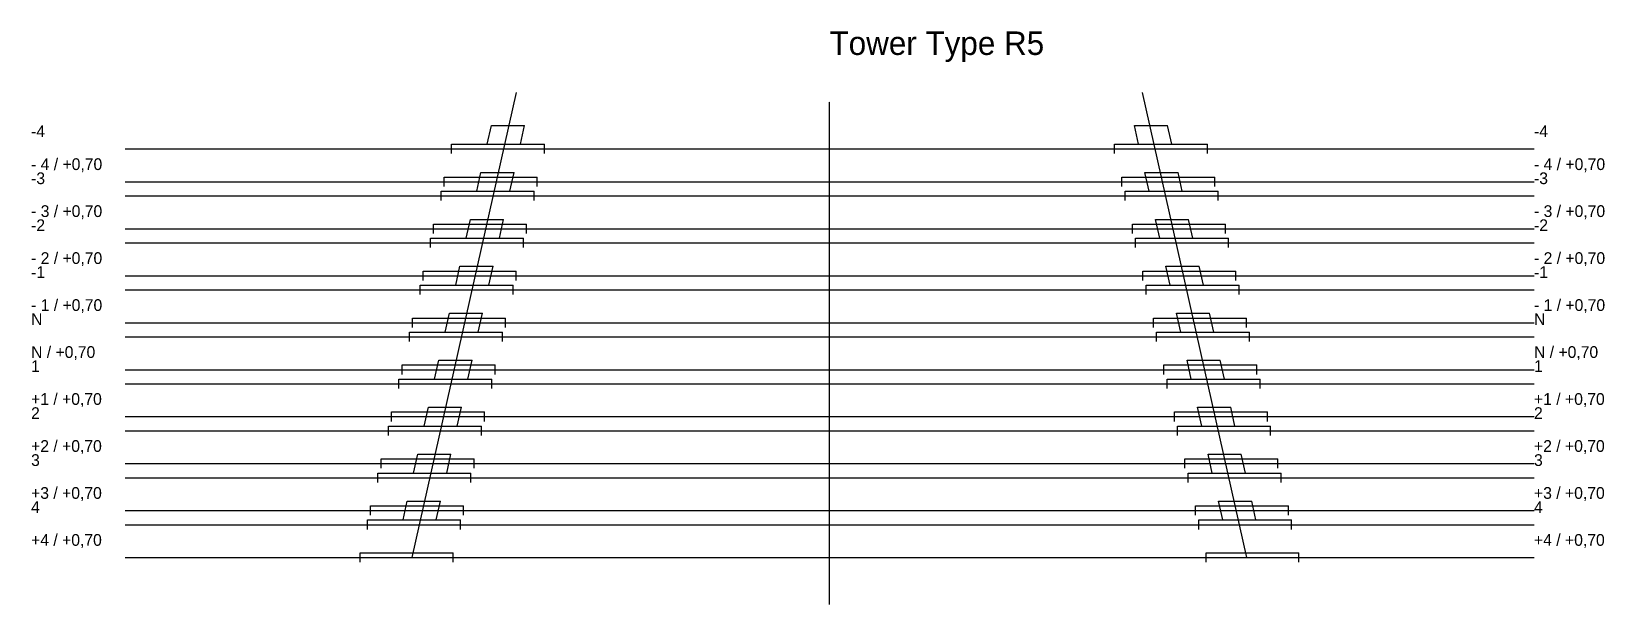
# Model space of a CAD drawing. Header units: metres. Extents: x -16992 to 16502, y -5700 to 6500.
import ezdxf

# ---------------------------------------------------------------- set-up
doc = ezdxf.new("R2010")
doc.units = ezdxf.units.M
doc.linetypes.add('CENTER', pattern=[5.08, 3.175, -0.635, 0.635, -0.635])
for name, color, linetype in [('ANGLED_LINES', 4, 'Continuous'), ('ANNOTATIONS', 2, 'Continuous'), ('BASE_VARIANTS', 7, 'Continuous'), ('CENTERLINE', 3, 'Continuous'), ('OFFSET_VARIANTS', 1, 'Continuous')]:
    doc.layers.add(name, color=color, linetype=linetype)

msp = doc.modelspace()

# ---------------------------------------------------------------- linework, layer by layer
at = {"layer": 'ANGLED_LINES'}
for p, q in [((-8883, -4700), (-6666, 5200)), ((8883, -4700), (6666, 5200))]:
    msp.add_line(p, q, dxfattribs=at)
at = {"layer": 'BASE_VARIANTS'}
for p, q in [((-7288, 4100), (-7198, 4500)), ((-7198, 4500), (-6492, 4500)), ((-6582, 4100), (-6492, 4500)), ((6582, 4100), (6492, 4500)), ((6492, 4500), (7198, 4500)), ((7288, 4100), (7198, 4500)), ((-8048, 3900), (-8048, 4100)), ((-8048, 4100), (-6068, 4100)), ((-6068, 3900), (-6068, 4100)), ((6068, 3900), (6068, 4100)), ((6068, 4100), (8048, 4100)), ((8048, 3900), (8048, 4100)), ((-15000, 4000), (15000, 4000)), ((-7512, 3100), (-7422, 3500)), ((-7422, 3500), (-6716, 3500)), ((-6806, 3100), (-6716, 3500)), ((6806, 3100), (6716, 3500)), ((6716, 3500), (7422, 3500)), ((7512, 3100), (7422, 3500)), ((-8272, 2900), (-8272, 3100)), ((-8272, 3100), (-6292, 3100)), ((-6292, 2900), (-6292, 3100)), ((6292, 2900), (6292, 3100)), ((6292, 3100), (8272, 3100)), ((8272, 2900), (8272, 3100)), ((-15000, 3000), (15000, 3000)), ((-7736, 2100), (-7646, 2500)), ((-7646, 2500), (-6940, 2500)), ((-7030, 2100), (-6940, 2500)), ((7030, 2100), (6940, 2500)), ((6940, 2500), (7646, 2500)), ((7736, 2100), (7646, 2500)), ((-8496, 1900), (-8496, 2100)), ((-8496, 2100), (-6516, 2100)), ((-6516, 1900), (-6516, 2100)), ((6516, 1900), (6516, 2100)), ((6516, 2100), (8496, 2100)), ((8496, 1900), (8496, 2100)), ((-15000, 2000), (15000, 2000)), ((-7960, 1100), (-7870, 1500)), ((-7870, 1500), (-7164, 1500)), ((-7254, 1100), (-7164, 1500)), ((7254, 1100), (7164, 1500)), ((7164, 1500), (7870, 1500)), ((7960, 1100), (7870, 1500)), ((-8719, 900), (-8719, 1100)), ((-8719, 1100), (-6739, 1100)), ((-6739, 900), (-6739, 1100)), ((6739, 900), (6739, 1100)), ((6739, 1100), (8719, 1100)), ((8719, 900), (8719, 1100)), ((-15000, 1000), (15000, 1000)), ((-8184, 100), (-8094, 500)), ((-8094, 500), (-7388, 500)), ((-7478, 100), (-7388, 500)), ((7478, 100), (7388, 500)), ((7388, 500), (8094, 500)), ((8184, 100), (8094, 500)), ((-15000, 0), (15000, 0)), ((-8944, -100), (-8944, 100)), ((-8944, 100), (-6964, 100)), ((-6964, -100), (-6964, 100)), ((6964, -100), (6964, 100)), ((6964, 100), (8944, 100)), ((8944, -100), (8944, 100)), ((-8408, -900), (-8318, -500)), ((-8318, -500), (-7612, -500)), ((-7702, -900), (-7612, -500)), ((7702, -900), (7612, -500)), ((7612, -500), (8318, -500)), ((8408, -900), (8318, -500)), ((-15000, -1000), (15000, -1000)), ((-9168, -1100), (-9168, -900)), ((-9168, -900), (-7188, -900)), ((-7188, -1100), (-7188, -900)), ((7188, -1100), (7188, -900)), ((7188, -900), (9168, -900)), ((9168, -1100), (9168, -900)), ((-8631, -1900), (-8542, -1500)), ((-8542, -1500), (-7836, -1500)), ((-7925, -1900), (-7836, -1500)), ((7925, -1900), (7836, -1500)), ((7836, -1500), (8542, -1500)), ((8631, -1900), (8542, -1500)), ((-15000, -2000), (15000, -2000)), ((-9392, -2100), (-9392, -1900)), ((-9392, -1900), (-7412, -1900)), ((-7412, -2100), (-7412, -1900)), ((7412, -2100), (7412, -1900)), ((7412, -1900), (9392, -1900)), ((9392, -2100), (9392, -1900)), ((-8855, -2900), (-8766, -2500)), ((-8766, -2500), (-8060, -2500)), ((-8149, -2900), (-8060, -2500)), ((8149, -2900), (8060, -2500)), ((8060, -2500), (8766, -2500)), ((8855, -2900), (8766, -2500)), ((-15000, -3000), (15000, -3000)), ((-9616, -3100), (-9616, -2900)), ((-9616, -2900), (-7636, -2900)), ((-7636, -3100), (-7636, -2900)), ((7636, -3100), (7636, -2900)), ((7636, -2900), (9616, -2900)), ((9616, -3100), (9616, -2900)), ((-9079, -3900), (-8990, -3500)), ((-8990, -3500), (-8284, -3500)), ((-8373, -3900), (-8284, -3500)), ((8373, -3900), (8284, -3500)), ((8284, -3500), (8990, -3500)), ((9079, -3900), (8990, -3500)), ((-15000, -4000), (15000, -4000)), ((-9839, -4100), (-9839, -3900)), ((-9839, -3900), (-7860, -3900)), ((-7860, -4100), (-7860, -3900)), ((7860, -4100), (7860, -3900)), ((7860, -3900), (9839, -3900)), ((9839, -4100), (9839, -3900))]:
    msp.add_line(p, q, dxfattribs=at)
at = {"layer": 'CENTERLINE', "linetype": 'CENTER'}
msp.add_line((0, -5700), (0, 5000), dxfattribs=at)
at = {"layer": 'OFFSET_VARIANTS'}
for p, q in [((-8204, 3200), (-8204, 3400)), ((-8204, 3400), (-6224, 3400)), ((-6224, 3200), (-6224, 3400)), ((6224, 3200), (6224, 3400)), ((6224, 3400), (8204, 3400)), ((8204, 3200), (8204, 3400)), ((-15000, 3300), (15000, 3300)), ((-8429, 2200), (-8429, 2400)), ((-8429, 2400), (-6449, 2400)), ((-6449, 2200), (-6449, 2400)), ((6449, 2200), (6449, 2400)), ((6449, 2400), (8429, 2400)), ((8429, 2200), (8429, 2400)), ((-15000, 2300), (15000, 2300)), ((-8653, 1200), (-8653, 1400)), ((-8653, 1400), (-6673, 1400)), ((-6673, 1200), (-6673, 1400)), ((6673, 1200), (6673, 1400)), ((6673, 1400), (8653, 1400)), ((8653, 1200), (8653, 1400)), ((-15000, 1300), (15000, 1300)), ((-8877, 200), (-8877, 400)), ((-8877, 400), (-6897, 400)), ((-6897, 200), (-6897, 400)), ((6897, 200), (6897, 400)), ((6897, 400), (8877, 400)), ((8877, 200), (8877, 400)), ((-15000, 300), (15000, 300)), ((-9101, -800), (-9101, -600)), ((-9101, -600), (-7121, -600)), ((-7121, -800), (-7121, -600)), ((7121, -800), (7121, -600)), ((7121, -600), (9101, -600)), ((9101, -800), (9101, -600)), ((-15000, -700), (15000, -700)), ((-9324, -1800), (-9324, -1600)), ((-9324, -1600), (-7345, -1600)), ((-7345, -1800), (-7345, -1600)), ((7345, -1800), (7345, -1600)), ((7345, -1600), (9324, -1600)), ((9324, -1800), (9324, -1600)), ((-15000, -1700), (15000, -1700)), ((-9548, -2800), (-9548, -2600)), ((-9548, -2600), (-7568, -2600)), ((-7568, -2800), (-7568, -2600)), ((7568, -2800), (7568, -2600)), ((7568, -2600), (9548, -2600)), ((9548, -2800), (9548, -2600)), ((-15000, -2700), (15000, -2700)), ((-9772, -3800), (-9772, -3600)), ((-9772, -3600), (-7792, -3600)), ((-7792, -3800), (-7792, -3600)), ((7792, -3800), (7792, -3600)), ((7792, -3600), (9772, -3600)), ((9772, -3800), (9772, -3600)), ((-15000, -3700), (15000, -3700)), ((-9996, -4800), (-9996, -4600)), ((-9996, -4600), (-8016, -4600)), ((-8016, -4800), (-8016, -4600)), ((8016, -4800), (8016, -4600)), ((8016, -4600), (9996, -4600)), ((9996, -4800), (9996, -4600)), ((-15000, -4700), (15000, -4700))]:
    msp.add_line(p, q, dxfattribs=at)

# ---------------------------------------------------------------- texts
at = {"layer": 'ANNOTATIONS'}
for s, height, p in [('Tower Type R5', 500, (0, 6000)), ('-4', 250, (-17000, 4250)), ('-4', 250, (15000, 4250)), ('- 4 / +0,70', 250, (-17000, 3550)), ('- 4 / +0,70', 250, (15000, 3550)), ('-3', 250, (-17000, 3250)), ('-3', 250, (15000, 3250)), ('- 3 / +0,70', 250, (-17000, 2550)), ('- 3 / +0,70', 250, (15000, 2550)), ('-2', 250, (-17000, 2250)), ('-2', 250, (15000, 2250)), ('- 2 / +0,70', 250, (-17000, 1550)), ('- 2 / +0,70', 250, (15000, 1550)), ('-1', 250, (-17000, 1250)), ('-1', 250, (15000, 1250)), ('- 1 / +0,70', 250, (-17000, 550)), ('- 1 / +0,70', 250, (15000, 550)), ('N', 250, (-17000, 250)), ('N', 250, (15000, 250)), ('N / +0,70', 250, (-17000, -450)), ('N / +0,70', 250, (15000, -450)), ('1', 250, (-17000, -750)), ('1', 250, (15000, -750)), ('+1 / +0,70', 250, (-17000, -1450)), ('+1 / +0,70', 250, (15000, -1450)), ('2', 250, (-17000, -1750)), ('2', 250, (15000, -1750)), ('+2 / +0,70', 250, (-17000, -2450)), ('+2 / +0,70', 250, (15000, -2450)), ('3', 250, (-17000, -2750)), ('3', 250, (15000, -2750)), ('+3 / +0,70', 250, (-17000, -3450)), ('+3 / +0,70', 250, (15000, -3450)), ('4', 250, (-17000, -3750)), ('4', 250, (15000, -3750)), ('+4 / +0,70', 250, (-17000, -4450)), ('+4 / +0,70', 250, (15000, -4450))]:
    msp.add_text(s, height=height, dxfattribs=at).set_placement(p)

doc.saveas('drawing.dxf')
